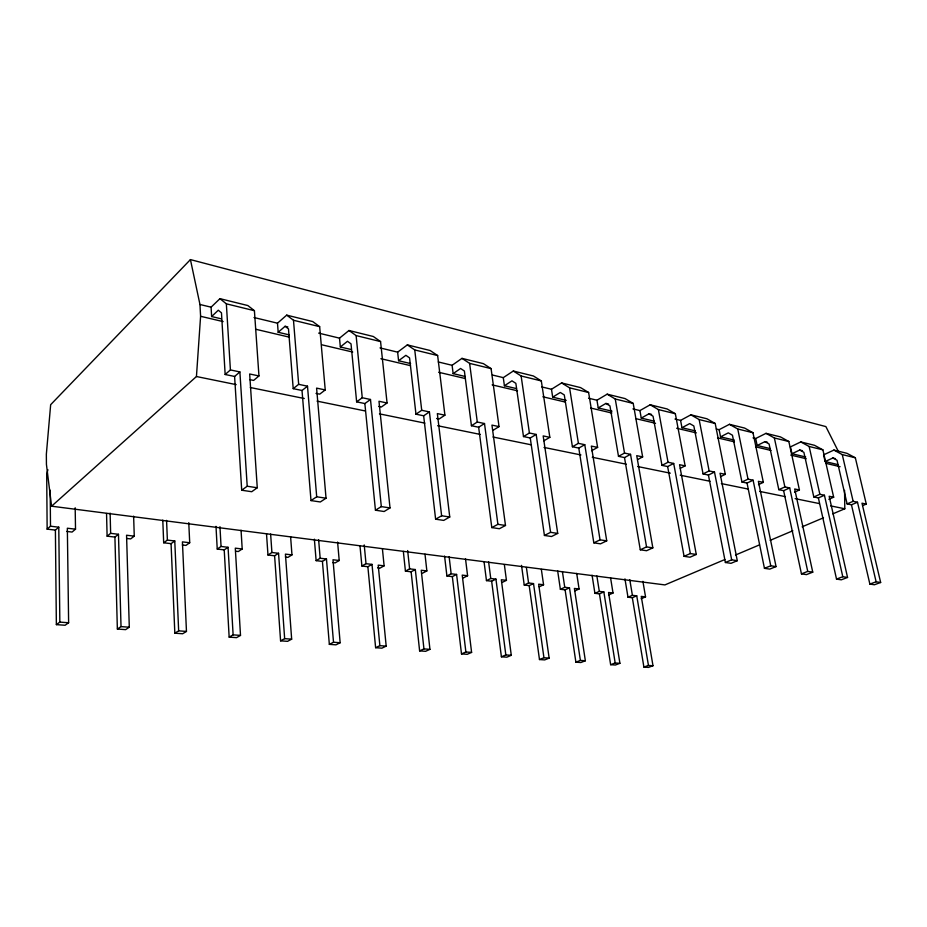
<?xml version="1.0" encoding="UTF-8"?>
<svg xmlns="http://www.w3.org/2000/svg" width="927" height="927" viewBox="0 0 927 927"><rect width="100%" height="100%" fill="white"/><g stroke="black" fill="none" stroke-linecap="round" stroke-linejoin="round"><path stroke-width="1.39" d="M190.429 259.595L50.661 404.693L46.35 454.242L46.431 464.369L51.588 506.2L196.443 376.524L200.591 316.292L199.965 304.496L190.429 259.595L825.887 426.594L838.564 451.831M47.914 469.746L46.698 473.906L47.138 529.132L55.4 530.093L58.783 527.196L59.838 622.11L56.362 624.636L55.4 530.093M221.356 318.842L211.623 316.536L211.089 307.173L219.954 298.668L247.857 305.551L254.415 310.696L258.957 375.945L253.616 380.418L249.641 379.583M211.623 316.536L218.297 310.221L221.472 312.839L225.157 374.496L234.601 376.455L239.884 371.924L247.208 486.235L241.704 490.221L234.601 376.455M289.108 334.856L278.181 332.272L277.497 323.187L286.698 315.134L312.712 321.553L319.653 326.663L325.238 389.931L319.711 394.16L316.014 393.396M47.138 529.132L50.498 526.212L58.783 527.196M225.157 374.496L230.406 369.931L226.35 303.824L219.954 298.668M278.181 332.272L285.11 326.281L287.857 326.941M75.18 507.787L75.516 529.178L72.074 532.052L66.651 531.414M318.668 333.117L339.514 338.146L348.992 330.499L373.314 336.501L380.568 341.576L387.057 402.978L381.379 406.999L378.691 406.432M339.514 338.146L340.336 346.965L347.474 341.287L351.02 343.859L356.64 401.843L364.856 403.558L370.487 399.479L381.321 506.605L375.447 510.209L364.856 403.558M106.547 513.512L107.103 536.154L110.637 533.349L118.471 534.288L121.02 626.606L117.358 629.039L114.913 537.069L118.471 534.288M285.11 326.281L288.482 328.888L293.21 388.656L298.668 384.334L307.497 386.188L316.698 496.791L310.997 500.58L302.017 390.487L307.497 386.188M133.627 516.154L134.264 536.154L130.661 538.911L126.814 538.471M380.012 347.903L397.637 352.156L407.347 344.89L430.14 350.51L437.637 355.539L444.914 415.18L439.12 419.004L436.605 418.483M397.637 352.156L398.587 360.73L405.887 355.331L409.572 357.892L415.968 414.195L423.651 415.794L429.41 411.912L441.623 515.771L435.62 519.201L423.651 415.794M162.781 520.128L163.685 542.782L167.381 540.093L174.774 540.974L178.656 630.847L174.832 633.187L171.066 543.651L174.774 540.974M356.64 401.843L362.26 397.741L370.487 399.479M75.516 529.178L67.347 528.216L68.621 622.759L65.11 625.261L56.362 624.636M258.957 375.945L249.664 373.987L257.266 487.764L251.727 491.716L241.704 490.221M188.76 522.666L189.711 542.747L185.968 545.4L182.329 544.972M438.286 361.959L452.098 365.296L461.982 358.367L483.384 363.639L491.09 368.622L499.027 426.605L493.152 430.244M452.098 365.296L453.141 373.627L460.58 368.482L464.381 371.02L471.437 425.736L478.645 427.231L484.508 423.535L497.903 524.323L491.797 527.59L478.645 427.231M215.991 526.351L217.231 549.062L221.055 546.466L228.065 547.301L233.117 634.856L229.154 637.116L224.218 549.885L228.065 547.301M415.968 414.195L421.715 410.29L429.41 411.912M241.055 530.244L242.202 548.981L238.332 551.53L235.574 551.217M492.422 375.018L503.28 377.637L513.303 371.02L533.431 375.991L541.322 380.927L549.838 437.324L543.882 440.8M325.238 389.931L316.594 388.112L326.037 498.205L320.313 501.97L310.997 500.58M134.264 536.154L126.559 535.238L129.293 627.22L125.609 629.642L117.358 629.039M503.28 377.637L504.415 385.748L511.959 380.835L515.852 383.349L523.488 436.559L530.256 437.973L536.188 434.439L550.592 532.33L544.427 535.458L530.256 437.973M266.501 533.639L267.973 555.006L271.912 552.504L278.552 553.292L284.659 638.645L280.58 640.835L274.601 555.783L278.552 553.292M471.437 425.736L477.289 422.017L484.508 423.535M541.635 386.883L551.484 389.259L561.611 382.932L580.58 387.613L588.61 392.492L597.614 447.405L591.611 450.731M290.591 536.606L291.97 554.891L287.984 557.359L285.377 557.046M551.484 389.259L552.689 397.162L560.325 392.469L564.288 394.948L572.411 446.744L578.784 448.065L584.775 444.693L600.047 539.838L606.733 540.858L591.345 446.084L597.614 447.405M189.711 542.747L182.422 541.878L186.466 631.426L182.631 633.755L174.832 633.187M387.057 402.978L378.981 401.275L390.012 507.926L384.126 511.507L375.447 510.209M314.369 539.166L316.13 560.65L320.163 558.239L326.466 558.993L333.511 642.249L329.34 644.358L322.422 561.391L326.466 558.993M523.488 436.559L529.41 433.013L536.188 434.439M588.575 398.204L596.953 400.221L607.162 394.172L625.076 398.587L633.211 403.419L642.643 456.907L637.811 459.456M596.953 400.221L598.228 407.926L605.922 403.43L608.68 404.091M337.59 542.086L339.212 560.499L335.145 562.886L332.654 562.585M359.989 545.829L361.889 566.015L366.003 563.686L372.005 564.392L379.873 645.656L375.62 647.695L367.868 566.721L372.005 564.392M572.411 446.744L578.402 443.349L584.775 444.693M242.202 548.981L235.296 548.158L240.51 635.401L236.536 637.649L229.154 637.116M444.914 415.18L437.347 413.593L449.746 516.999L443.732 520.406L435.62 519.201M632.944 408.9L639.92 410.58L650.186 404.786L667.116 408.958L675.343 413.732L685.134 465.864L680.291 468.32M639.92 410.58L641.252 418.1L648.981 413.79L651.588 414.415M382.399 548.691L384.114 565.829L379.966 568.135L377.613 567.857M674.995 419.039L680.58 420.383L690.882 414.821L706.919 418.772L715.204 423.488L725.308 474.346L720.453 476.698M403.338 551.391L405.423 571.113L409.618 568.865L415.319 569.537L423.94 648.9L419.618 650.881L411.125 571.785L415.319 569.537M605.922 403.43L609.943 405.875L618.494 456.327L624.52 453.083L630.534 454.346L646.548 546.907L652.84 547.869L636.733 455.655L642.643 456.907M618.494 456.327L624.497 457.579L630.534 454.346M680.58 420.383L681.959 427.729L689.723 423.581L693.836 425.968L703.06 473.917L708.425 475.041L714.497 472.063L731.681 559.838L737.289 560.696L720.036 473.233L725.308 474.346M291.97 554.891L285.423 554.114L291.657 639.167L287.579 641.333L280.58 640.835M499.027 426.605L491.947 425.111L505.493 525.47L499.386 528.726L491.797 527.59M422.642 573.141L426.86 570.916L424.995 554.161M716.304 429.004L719.12 429.676L729.433 424.323L744.648 428.077L752.979 432.735L763.35 482.376L758.495 484.636M444.578 556.084L446.907 575.98L451.148 573.79L456.594 574.439L465.875 651.982L461.495 653.906L452.341 576.617L456.594 574.439M648.981 413.79L653.06 416.211L661.971 465.377L668.031 462.26L673.697 463.454L690.348 553.558L696.281 554.462L679.549 464.694L685.134 465.864M719.12 429.676L720.546 436.849L728.309 432.863L732.457 435.226L741.948 482.017L747.035 483.071L753.106 480.209L770.754 565.783L776.05 566.582L758.356 481.322L763.35 482.376M661.971 465.377L667.637 466.548L673.697 463.454M463.326 577.903L467.59 575.748L465.516 558.819M339.212 560.499L332.99 559.757L340.151 642.735L335.968 644.833L329.34 644.358M549.838 437.324L543.176 435.922L557.718 533.407L551.53 536.513L544.427 535.458M753.025 437.857L755.69 438.506L766.015 433.349L780.453 436.907L788.831 441.507L799.422 489.977L794.578 492.167M755.69 438.506L757.162 445.505L764.926 441.669L767.556 442.295M484.079 561.959L486.466 580.615L490.754 578.494L495.945 579.12L505.829 654.926L501.403 656.791L491.646 581.229L495.945 579.12M703.06 473.917L709.132 470.928L714.497 472.063M502.133 582.457L506.443 580.36L504.358 564.647M828.831 499.305L833.674 497.208L822.886 449.85L814.497 445.308L800.766 441.924L790.464 446.884L791.959 453.732L805.714 456.976M578.784 448.065L593.825 542.84L600.047 539.838M384.114 565.829L378.204 565.134L386.188 646.119L381.924 648.158L375.62 647.695M606.733 540.858L600.499 543.836L593.825 542.84M791.959 453.732L799.711 450.035L802.458 450.696M521.519 565.377L524.23 585.041L528.564 582.99L533.523 583.581L543.94 657.73L539.479 659.537L529.19 585.621L533.523 583.581M741.948 482.017L748.019 479.143L753.106 480.209M539.213 586.803L543.558 584.775L541.356 569.387M862.666 505.609L866.281 504.091L855.343 457.787L846.942 453.315L833.871 450.082L823.582 454.867L825.111 461.565L838.205 464.659M825.111 461.565L832.84 457.996L835.459 458.633M624.497 457.579L640.279 549.781L646.548 546.907M557.648 570.8L560.371 589.282L564.752 587.289L569.491 587.845L580.383 660.406L575.887 662.168L565.111 589.839L569.491 587.845M764.926 441.669L769.086 443.998L778.819 489.676L784.879 486.918L789.7 487.926L807.73 571.403L812.759 572.156L794.682 488.981L799.422 489.977M426.86 570.916L421.229 570.244L429.943 649.34L425.62 651.31L419.618 650.881M652.84 547.869L646.571 550.719L640.279 549.781M778.819 489.676L783.628 490.684L789.7 487.926M574.705 590.962L579.085 588.993L576.698 573.384M799.711 450.035L803.883 452.33L813.802 496.965L819.862 494.3L824.439 495.261L842.794 576.721L847.556 577.451L829.167 496.258L833.674 497.208M592.075 575.227L594.914 593.326L599.306 591.391L603.848 591.936L615.169 662.967L619.92 663.315L608.541 592.492L613.025 593.025L610.557 577.741M667.637 466.548L684.068 556.316L690.348 553.558M594.914 593.326L599.445 593.859L603.848 591.936M813.802 496.965L818.379 497.915L824.439 495.261M467.59 575.748L462.225 575.111L471.6 652.399L467.208 654.311L461.495 653.906M696.281 554.462L690.001 557.208L684.068 556.316M608.622 594.937L613.025 593.025M624.949 578.854L627.985 597.208L632.399 595.319L636.745 595.841L648.448 665.412L652.99 665.748L641.252 596.374L645.551 596.884L642.898 581.345M832.84 457.996L837.023 460.267L847.104 503.894L853.141 501.322L857.498 502.237L876.119 581.785L880.65 582.48L861.994 503.187L866.281 504.091M627.985 597.208L632.33 597.706L636.745 595.841M847.104 503.894L851.461 504.798L857.498 502.237M724.879 559.526L664.914 584.914L51.588 506.2M735.54 555.018L759.514 544.867M770.175 540.348L792.828 530.765M802.156 526.814L823.477 517.799M832.805 513.848L844.798 508.772L844.567 490.348M708.425 475.041L725.389 562.492L731.681 559.838M641.125 598.738L645.551 596.884M506.443 580.36L501.322 579.757L511.287 655.319L506.849 657.173L501.403 656.791M737.289 560.696L730.997 563.326L725.389 562.492M747.035 483.071L764.451 568.332L770.754 565.783M543.558 584.775L538.657 584.184L549.143 658.112L544.67 659.908L539.479 659.537M776.05 566.582L769.758 569.12L764.451 568.332M783.628 490.684L801.449 573.859L807.73 571.403M579.085 588.993L574.392 588.436L585.354 660.766L580.847 662.527L575.887 662.168M812.759 572.156L806.478 574.613L801.449 573.859M599.445 593.859L610.638 664.682L615.169 662.967M818.379 497.915L836.525 579.097L842.794 576.721M619.92 663.315L615.389 665.018L610.638 664.682M847.556 577.451L841.299 579.815L836.525 579.097M632.33 597.706L643.906 667.081L648.448 665.412M851.461 504.798L869.874 584.08L876.119 581.785M652.99 665.748L648.448 667.405L643.906 667.081M880.65 582.48L874.404 584.763L869.874 584.08M59.838 622.11L68.621 622.759M121.02 626.606L129.293 627.22M178.656 630.847L186.466 631.426M233.117 634.856L240.51 635.401M284.659 638.645L291.657 639.167M333.511 642.249L340.151 642.735M379.873 645.656L386.188 646.119M423.94 648.9L429.943 649.34M465.875 651.982L471.6 652.399M505.829 654.926L511.287 655.319M543.94 657.73L549.143 658.112M580.383 660.406L585.354 660.766M107.103 536.154L114.913 537.069M163.685 542.782L171.066 543.651M217.231 549.062L224.218 549.885M267.973 555.006L274.601 555.783M316.13 560.65L322.422 561.391M361.889 566.015L367.868 566.721M405.423 571.113L411.125 571.785M446.907 575.98L452.341 576.617M486.466 580.615L491.646 581.229M524.23 585.041L529.19 585.621M560.371 589.282L565.111 589.839M247.208 486.235L257.266 487.764M316.698 496.791L326.037 498.205M381.321 506.605L390.012 507.926M441.623 515.771L449.746 516.999M497.903 524.323L505.493 525.47M550.592 532.33L557.718 533.407M196.443 376.524L236.165 384.624M250.348 387.521L304.265 398.517M317.034 401.124L365.261 410.962M379.456 413.859L424.856 423.118M437.625 425.725L480.186 434.404M492.955 437.011L531.264 444.821M544.033 447.428L580.916 454.948M592.26 457.266L626.316 464.207M637.66 466.524L670.291 473.176M680.221 475.203L710.024 481.275M721.368 483.593L748.321 489.097M759.677 491.403L785.215 496.617M795.146 498.645L819.259 503.558M830.615 505.875L844.798 508.772M293.21 388.656L302.017 390.487M230.406 369.931L239.884 371.924M340.336 346.965L351.124 349.514M398.587 360.73L410.626 363.581M453.141 373.627L465.169 376.478M504.415 385.748L516.49 388.61M552.689 397.162L566.235 400.371M598.228 407.926L612.005 411.182M641.252 418.1L654.277 421.182M681.959 427.729L695.331 430.881M720.546 436.849L734.381 440.116M757.162 445.505L770.302 448.61M200.591 316.292L223.129 321.588M255.528 329.212L289.328 337.161M321.727 344.774L352.712 352.063M380.881 358.691L410.464 365.644M438.633 372.272L465.4 378.564M492.156 384.867L517.509 390.823M542.863 396.791L565.4 402.086M590.754 408.054L611.878 413.025M635.829 418.656L655.551 423.291M676.675 428.262L696.397 432.897M717.521 437.868L734.427 441.843M755.551 446.814L771.044 450.452M790.766 455.087L806.258 458.738M825.98 463.373L840.059 466.687M199.965 304.496L211.089 307.173M254.021 317.532L277.497 323.187M226.35 303.824L254.415 310.696M286.698 315.134L293.488 320.255L319.653 326.663M348.992 330.499L356.119 335.586L380.568 341.576M407.347 344.89L414.751 349.942L437.637 355.539M461.982 358.367L469.618 363.372L491.09 368.622M513.303 371.02L521.125 375.98L541.322 380.927M561.611 382.932L569.584 387.845L588.61 392.492M607.162 394.172L615.261 399.016L633.211 403.419M650.186 404.786L658.379 409.572L675.343 413.732M690.882 414.821L699.143 419.56L715.204 423.488M729.433 424.323L737.753 429.004L752.979 432.735M766.015 433.349L774.369 437.973L788.831 441.507M800.766 441.924L809.144 446.478L822.886 449.85M833.871 450.082L842.261 454.589L855.343 457.787M842.261 454.589L853.141 501.322M809.144 446.478L819.862 494.3M774.369 437.973L784.879 486.918M737.753 429.004L748.019 479.143M699.143 419.56L709.132 470.928M658.379 409.572L668.031 462.26M615.261 399.016L624.52 453.083M629.781 579.653L632.399 595.319M569.584 387.845L578.402 443.349M596.872 575.98L599.306 591.391M562.399 571.553L564.752 587.289M521.125 375.98L529.41 433.013M526.409 567.475L528.564 582.99M469.618 363.372L477.289 422.017M488.599 561.785L490.754 578.494M449.132 556.71L451.148 573.79M414.751 349.942L421.715 410.29M407.648 550.545L409.618 568.865M356.119 335.586L362.26 397.741M364.218 544.937L366.003 563.686M318.621 539.653L320.163 558.239M293.488 320.255L298.668 384.334M270.626 534.045L271.912 552.504M219.954 526.687L221.055 546.466M166.57 520.383L167.381 540.093M110.128 513.129L110.637 533.349M50.174 490.151L50.498 526.212"/></g></svg>
